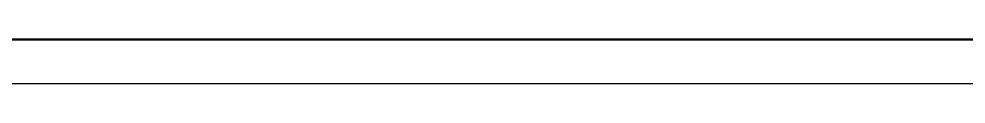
# Model space of a CAD drawing. Header units: millimetres. Extents: x 170 to 1359, y 181 to 1022.
# Drawn here: x 662.2 to 878.5, y 181.4 to 191.4 of the extents above; entities that cross this region are included whole.
import ezdxf

# ---------------------------------------------------------------- set-up
doc = ezdxf.new("R2010")
doc.units = ezdxf.units.MM
doc.layers.add('01', color=7, linetype='Continuous', lineweight=50)
doc.layers.add('02', color=3, linetype='Continuous', lineweight=25)

msp = doc.modelspace()

# ---------------------------------------------------------------- linework, layer by layer
at = {"layer": '01'}
msp.add_line((195.0442401785804, 191.4392983983089), (1349.04424017858, 191.4392983983089), dxfattribs=at)
at = {"layer": '02'}
msp.add_line((170.0442401785804, 181.4392983983089), (1359.04424017858, 181.4392983983089), dxfattribs=at)

doc.saveas('drawing.dxf')
